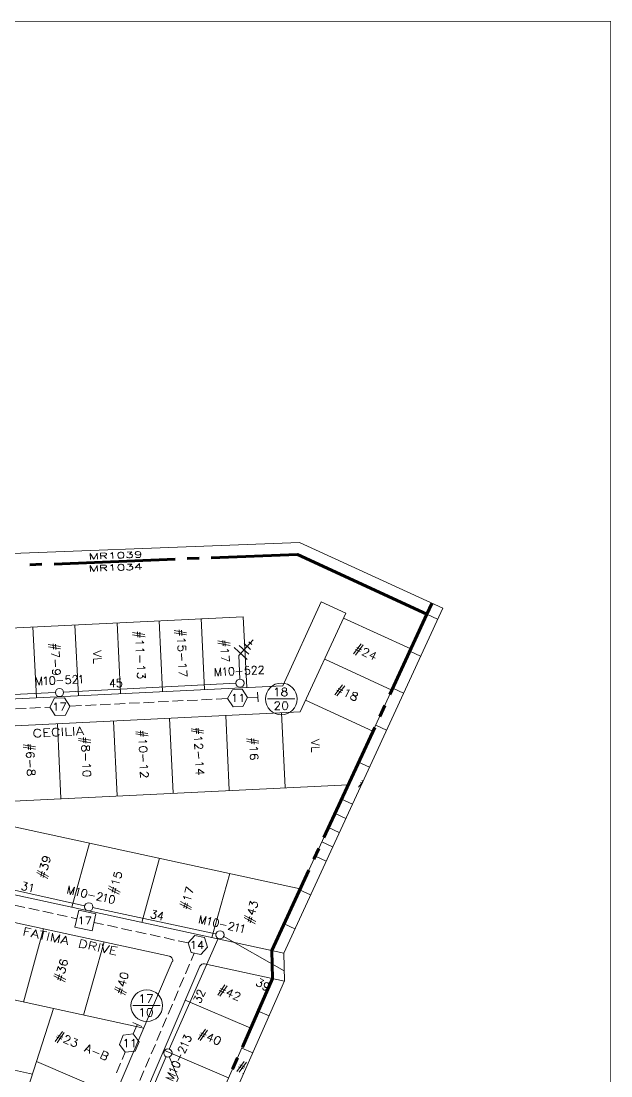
# Model space of a CAD drawing. Header units: millimetres. Extents: x 3.6 to 37.8, y 0.6 to 28.7.
# Drawn here: x 28.53 to 37.77, y 12.18 to 28.7 of the extents above; entities that cross this region are included whole.
import ezdxf

# ---------------------------------------------------------------- set-up
doc = ezdxf.new("R2010")
doc.units = ezdxf.units.MM
for name, color, linetype in [('PDF_0', 7, 'Continuous'), ('PDF_S45$BOUNDARY-NODE', 3, 'Continuous'), ('PDF_S45$NAME-ROAD', 7, 'Continuous'), ('PDF_S45$Passives-TapOffs', 7, 'Continuous'), ('PDF_S45$POLE', 7, 'Continuous'), ('PDF_S45$strand', 7, 'Continuous'), ('PDF_S45$Symbols-EndOfLine', 7, 'Continuous'), ('PDF_S45$Symbols-SelfTerminating', 7, 'Continuous')]:
    doc.layers.add(name, color=color, linetype=linetype)
for name, color, linetype, true_color in [('PDF_S45$Actives-NodeReceiver', 104, 'Continuous', 0x009525), ('PDF_S45$Cable-565', 23, 'Continuous', 0xdd8a6e), ('PDF_S45$LOTS', 254, 'Continuous', 0xdcdcdc), ('PDF_S45$ROAD', 8, 'Continuous', 0x808080), ('PDF_S45$SDU', 157, 'Continuous', 0x396472), ('PDF_S45$Symbols-Ground', 12, 'Continuous', 0xb80000)]:
    doc.layers.add(name, color=color, linetype=linetype, true_color=true_color)

msp = doc.modelspace()

# ---------------------------------------------------------------- linework, layer by layer
at = {"layer": 'PDF_0', "lineweight": 0, "const_width": 0.00834}
msp.add_lwpolyline([(37.765, 0.599), (37.765, 28.699), (3.568, 28.699), (3.568, 0.599)], close=True, dxfattribs=at)
at = {"layer": 'PDF_0', "lineweight": 9}
msp.add_lwpolyline([(14.71, 27.532), (24.709, 25.218), (24.413, 23.95), (24.676, 23.454), (24.513, 22.757), (24.918, 22.661), (24.546, 21.481), (25.622, 21.064), (25.968, 20.781), (27.161, 20.318), (32.894, 20.539), (35.134, 19.509), (32.644, 14.109), (32.657, 13.671), (27.407, 1.791), (26.394, 2.225), (25.872, 2.079), (24.259, 2.767), (24.042, 6.286), (22.703, 6.583), (22.904, 8.446), (13.922, 10.277)], dxfattribs=at)
at = {"layer": 'PDF_S45$Actives-NodeReceiver', "lineweight": 18}
for points in [[(29.617, 20.272), (29.613, 20.368), (29.671, 20.276), (29.721, 20.372), (29.725, 20.276)], [(29.78, 20.28), (29.775, 20.372), (29.834, 20.376), (29.855, 20.372), (29.863, 20.368), (29.871, 20.36), (29.871, 20.351), (29.863, 20.343), (29.859, 20.335), (29.838, 20.33), (29.775, 20.33)], [(29.871, 20.285), (29.825, 20.33)], [(29.93, 20.36), (29.946, 20.368), (29.963, 20.381), (29.967, 20.285)], [(30.192, 20.389), (30.267, 20.393), (30.23, 20.355), (30.251, 20.355), (30.263, 20.351), (30.272, 20.347), (30.276, 20.335), (30.276, 20.326), (30.272, 20.314), (30.259, 20.301), (30.238, 20.297), (30.217, 20.297), (30.197, 20.301), (30.184, 20.314)], [(30.405, 20.368), (30.405, 20.343), (30.401, 20.322), (30.388, 20.305), (30.368, 20.301), (30.355, 20.301), (30.334, 20.305), (30.326, 20.314)], [(29.617, 20.084), (29.613, 20.176), (29.671, 20.084), (29.721, 20.18), (29.725, 20.089)], [(29.78, 20.089), (29.775, 20.185), (29.855, 20.185), (29.863, 20.18), (29.871, 20.168), (29.871, 20.16), (29.859, 20.147), (29.838, 20.143), (29.775, 20.139)], [(29.93, 20.172), (29.946, 20.176), (29.963, 20.193), (29.967, 20.097)], [(30.197, 20.201), (30.267, 20.201), (30.23, 20.164), (30.251, 20.168), (30.263, 20.164), (30.272, 20.16), (30.28, 20.147), (30.28, 20.134), (30.272, 20.122), (30.259, 20.114), (30.238, 20.105), (30.217, 20.105), (30.197, 20.109), (30.184, 20.122)], [(30.422, 20.147), (30.318, 20.143), (30.384, 20.21), (30.388, 20.114)], [(29.876, 20.093), (29.825, 20.143)]]:
    msp.add_lwpolyline(points, dxfattribs=at)
for points in [[(30.084, 20.385), (30.101, 20.385), (30.122, 20.381), (30.134, 20.368), (30.142, 20.347), (30.142, 20.335), (30.134, 20.31), (30.122, 20.297), (30.105, 20.293), (30.067, 20.293), (30.055, 20.31), (30.046, 20.33), (30.046, 20.343), (30.051, 20.368), (30.067, 20.381)], [(30.397, 20.351), (30.384, 20.343), (30.363, 20.339), (30.359, 20.339), (30.338, 20.343), (30.326, 20.351), (30.318, 20.364), (30.318, 20.368), (30.322, 20.381), (30.334, 20.393), (30.355, 20.397), (30.363, 20.397), (30.384, 20.393), (30.397, 20.385), (30.405, 20.368)], [(30.088, 20.197), (30.101, 20.197), (30.122, 20.193), (30.134, 20.18), (30.142, 20.16), (30.142, 20.143), (30.138, 20.122), (30.126, 20.105), (30.105, 20.101), (30.088, 20.101), (30.071, 20.105), (30.055, 20.118), (30.046, 20.139), (30.046, 20.155), (30.055, 20.176), (30.067, 20.193)]]:
    msp.add_lwpolyline(points, close=True, dxfattribs=at)
at = {"layer": 'PDF_S45$BOUNDARY-NODE', "lineweight": 60}
for points in [[(34.964, 19.585), (34.888, 19.417), (32.861, 20.351), (31.51, 20.297)], [(28.67, 20.189), (28.858, 20.197)], [(29.05, 20.201), (30.943, 20.276)], [(31.131, 20.285), (31.322, 20.293)], [(34.888, 19.417), (34.308, 18.158)], [(34.229, 17.987), (34.15, 17.812)], [(34.07, 17.641), (33.274, 15.919)], [(33.195, 15.748), (33.115, 15.577)], [(33.036, 15.406), (32.457, 14.147), (32.469, 13.709), (31.998, 12.637)], [(31.919, 12.466), (31.844, 12.291)]]:
    msp.add_lwpolyline(points, dxfattribs=at)
at = {"layer": 'PDF_S45$Cable-565', "lineweight": 13}
for points in [[(29.996, 18.008), (30.159, 18.016)], [(30.222, 18.02), (30.384, 18.029)], [(30.447, 18.029), (30.614, 18.037)], [(30.676, 18.041), (30.839, 18.05)], [(30.901, 18.054), (31.068, 18.062)], [(31.131, 18.062), (31.293, 18.07)], [(31.356, 18.075), (31.523, 18.083)], [(31.585, 18.087), (31.764, 18.095)], [(28.445, 17.933), (28.608, 17.941)], [(28.67, 17.945), (28.837, 17.954)], [(28.9, 17.954), (28.983, 17.958)], [(29.296, 17.975), (29.475, 17.983)], [(29.542, 17.987), (29.705, 17.995)], [(29.767, 17.995), (29.93, 18.004)], [(28.429, 14.86), (28.587, 14.822)], [(28.65, 14.81), (28.812, 14.776)], [(28.871, 14.764), (29.033, 14.726)], [(29.096, 14.714), (29.254, 14.68)], [(29.317, 14.664), (29.404, 14.647)], [(29.671, 14.589), (29.821, 14.555)], [(29.884, 14.543), (30.042, 14.509)], [(30.105, 14.493), (30.267, 14.459)], [(30.33, 14.447), (30.488, 14.409)], [(30.551, 14.397), (30.709, 14.363)], [(30.772, 14.351), (30.935, 14.313)], [(30.993, 14.301), (31.147, 14.268)], [(31.243, 14.109), (31.193, 13.992)], [(31.168, 13.934), (31.106, 13.784)], [(31.081, 13.725), (31.014, 13.575)], [(30.989, 13.517), (30.926, 13.363)], [(30.901, 13.308), (30.835, 13.154)], [(30.81, 13.096), (30.747, 12.946)], [(30.722, 12.887), (30.655, 12.737)], [(30.634, 12.679), (30.568, 12.529)], [(30.163, 12.554), (30.113, 12.441)], [(30.543, 12.47), (30.48, 12.32)], [(30.088, 12.383), (30.026, 12.233)], [(30.455, 12.262), (30.388, 12.112)]]:
    msp.add_lwpolyline(points, dxfattribs=at)
at = {"layer": 'PDF_S45$LOTS', "lineweight": 0}
for points in [[(32.457, 14.147), (34.963, 19.586)], [(26.74, 19.117), (32.01, 19.376), (32.065, 18.266)], [(31.406, 18.237), (31.352, 19.346)], [(33.582, 19.355), (34.633, 18.871)], [(35.055, 19.339), (34.888, 19.417)], [(28.771, 18.108), (28.716, 19.217)], [(29.429, 18.137), (29.375, 19.246)], [(30.088, 18.171), (30.034, 19.28)], [(30.747, 18.204), (30.693, 19.313)], [(34.788, 18.76), (34.621, 18.838)], [(33.286, 18.713), (34.337, 18.225)], [(34.521, 18.18), (34.354, 18.258)], [(32.986, 18.07), (34.041, 17.583)], [(32.669, 16.699), (32.611, 17.87)], [(29.154, 16.528), (29.1, 17.699)], [(30.034, 16.569), (29.976, 17.741)], [(30.914, 16.611), (30.855, 17.787)], [(31.789, 16.657), (31.735, 17.829)], [(34.254, 17.601), (34.087, 17.678)], [(33.986, 17.02), (33.816, 17.099)], [(33.658, 16.744), (26.902, 16.415)], [(26.323, 16.54), (32.903, 15.114)], [(33.719, 16.44), (33.549, 16.519)], [(33.616, 16.217), (33.449, 16.294)], [(33.513, 15.994), (33.345, 16.073)], [(29.325, 14.826), (29.604, 15.831)], [(33.41, 15.77), (33.241, 15.848)], [(30.422, 14.589), (30.701, 15.594)], [(33.308, 15.549), (33.14, 15.627)], [(31.518, 14.351), (31.798, 15.352)], [(33.064, 15.019), (32.894, 15.097)], [(32.82, 14.49), (32.653, 14.568)], [(28.566, 13.342), (28.883, 14.489)], [(29.509, 13.138), (29.83, 14.284)], [(27.234, 1.866), (32.469, 13.709)], [(27.624, 13.546), (30.451, 12.933)], [(26.594, 5.64), (29.037, 13.242)], [(32.127, 12.933), (31.101, 13.371)], [(32.414, 13.123), (32.244, 13.2)], [(31.781, 12.153), (30.764, 12.587)], [(32.158, 12.544), (31.99, 12.62)], [(27.39, 12.504), (28.708, 12.212)], [(30.001, 11.882), (28.771, 12.408)]]:
    msp.add_lwpolyline(points, dxfattribs=at)
at = {"layer": 'PDF_S45$NAME-ROAD', "lineweight": 9}
for points in [[(28.841, 17.524), (28.833, 17.512), (28.821, 17.495), (28.804, 17.491), (28.775, 17.491), (28.762, 17.495), (28.745, 17.508), (28.737, 17.516), (28.729, 17.537), (28.729, 17.566), (28.737, 17.583), (28.741, 17.595), (28.758, 17.608), (28.771, 17.616), (28.8, 17.616), (28.812, 17.612), (28.829, 17.599), (28.837, 17.587)], [(28.987, 17.499), (28.891, 17.495), (28.887, 17.62), (28.979, 17.624)], [(28.946, 17.562), (28.887, 17.562)], [(29.129, 17.537), (29.121, 17.524), (29.108, 17.512), (29.096, 17.503), (29.067, 17.503), (29.05, 17.508), (29.033, 17.52), (29.029, 17.533), (29.021, 17.549), (29.017, 17.578), (29.025, 17.599), (29.029, 17.612), (29.046, 17.624), (29.058, 17.628), (29.087, 17.633), (29.104, 17.624), (29.117, 17.616), (29.125, 17.603)], [(29.179, 17.508), (29.175, 17.637)], [(29.325, 17.516), (29.238, 17.512), (29.233, 17.637)], [(29.358, 17.516), (29.354, 17.645)], [(29.396, 17.52), (29.446, 17.649), (29.513, 17.524)], [(29.488, 17.566), (29.417, 17.562)], [(28.575, 14.384), (28.6, 14.509), (28.691, 14.489)], [(28.645, 14.439), (28.587, 14.447)], [(28.683, 14.363), (28.762, 14.472), (28.796, 14.338)], [(28.783, 14.384), (28.712, 14.397)], [(28.933, 14.439), (28.833, 14.459)], [(28.858, 14.322), (28.883, 14.447)], [(28.941, 14.305), (28.971, 14.43)], [(29, 14.293), (29.025, 14.418), (29.054, 14.28), (29.137, 14.393), (29.112, 14.268)], [(29.146, 14.263), (29.229, 14.372), (29.258, 14.238)], [(29.246, 14.284), (29.175, 14.297)], [(29.592, 14.167), (29.617, 14.288), (29.68, 14.276), (29.7, 14.268), (29.709, 14.259), (29.713, 14.247), (29.709, 14.234), (29.7, 14.222), (29.692, 14.218), (29.667, 14.218), (29.604, 14.23)], [(29.692, 14.147), (29.655, 14.222)], [(29.738, 14.134), (29.767, 14.259)], [(29.913, 14.226), (29.83, 14.113), (29.8, 14.251)], [(30.013, 14.076), (29.921, 14.097), (29.951, 14.218), (30.042, 14.201)], [(29.992, 14.147), (29.938, 14.159)]]:
    msp.add_lwpolyline(points, dxfattribs=at)
msp.add_lwpolyline([(29.471, 14.322), (29.521, 14.309), (29.538, 14.301), (29.55, 14.284), (29.554, 14.272), (29.559, 14.255), (29.55, 14.226), (29.542, 14.209), (29.534, 14.197), (29.517, 14.188), (29.492, 14.188), (29.442, 14.197)], close=True, dxfattribs=at)
at = {"layer": 'PDF_S45$Passives-TapOffs', "lineweight": 9}
for points in [[(31.994, 18.241), (32.077, 18.112), (32.006, 17.97), (31.852, 17.962), (31.764, 18.095), (31.84, 18.233)], [(29.067, 17.829), (28.983, 17.958), (29.054, 18.1), (29.213, 18.108), (29.296, 17.975), (29.225, 17.833)], [(29.434, 14.78), (29.7, 14.722), (29.642, 14.455), (29.375, 14.514)], [(31.406, 14.351), (31.452, 14.201), (31.347, 14.084), (31.193, 14.117), (31.147, 14.268), (31.252, 14.384)], [(30.13, 12.825), (30.288, 12.841), (30.38, 12.716), (30.318, 12.57), (30.163, 12.554), (30.071, 12.679)]]:
    msp.add_lwpolyline(points, close=True, dxfattribs=at)
for points in [[(29.05, 18.004), (29.062, 18.008), (29.079, 18.025), (29.079, 17.908)], [(29.146, 18.025), (29.229, 18.025), (29.171, 17.908)], [(31.852, 18.141), (31.865, 18.145), (31.881, 18.162), (31.881, 18.041)], [(31.965, 18.141), (31.977, 18.145), (31.994, 18.162), (31.994, 18.041)], [(29.45, 14.655), (29.463, 14.66), (29.479, 14.676), (29.479, 14.559)], [(29.546, 14.676), (29.625, 14.676), (29.571, 14.559)], [(31.206, 14.272), (31.218, 14.28), (31.235, 14.297), (31.235, 14.176)], [(31.389, 14.213), (31.306, 14.213), (31.36, 14.297), (31.36, 14.176)], [(30.155, 12.733), (30.163, 12.741), (30.184, 12.758), (30.184, 12.637)], [(30.267, 12.733), (30.28, 12.741), (30.297, 12.758), (30.297, 12.637)]]:
    msp.add_lwpolyline(points, dxfattribs=at)
at = {"layer": 'PDF_S45$POLE', "lineweight": 0}
for points in [[(31.573, 18.446), (31.568, 18.571), (31.619, 18.446), (31.656, 18.575), (31.66, 18.45)], [(31.698, 18.554), (31.71, 18.558), (31.723, 18.579), (31.731, 18.454)], [(31.994, 18.521), (31.894, 18.512)], [(32.04, 18.492), (32.044, 18.479), (32.048, 18.475), (32.065, 18.467), (32.098, 18.475), (32.106, 18.487), (32.115, 18.508), (32.111, 18.517), (32.106, 18.537), (32.094, 18.55), (32.077, 18.554), (32.061, 18.554), (32.048, 18.546), (32.04, 18.537), (32.044, 18.592), (32.098, 18.596)], [(32.148, 18.567), (32.148, 18.575), (32.152, 18.587), (32.156, 18.592), (32.169, 18.6), (32.19, 18.6), (32.202, 18.596), (32.211, 18.579), (32.215, 18.567), (32.206, 18.554), (32.198, 18.533), (32.148, 18.471), (32.223, 18.475)], [(32.256, 18.575), (32.256, 18.579), (32.261, 18.592), (32.265, 18.6), (32.277, 18.604), (32.298, 18.604), (32.311, 18.6), (32.315, 18.596), (32.323, 18.571), (32.315, 18.558), (32.307, 18.542), (32.256, 18.479), (32.332, 18.479)], [(28.766, 18.3), (28.762, 18.429), (28.812, 18.304), (28.85, 18.433), (28.854, 18.304)], [(28.891, 18.408), (28.904, 18.417), (28.921, 18.433), (28.925, 18.308)], [(29.187, 18.375), (29.092, 18.371)], [(29.233, 18.346), (29.238, 18.333), (29.242, 18.329), (29.258, 18.325), (29.275, 18.325), (29.292, 18.333), (29.304, 18.346), (29.308, 18.362), (29.304, 18.375), (29.3, 18.392), (29.288, 18.404), (29.271, 18.408), (29.254, 18.408), (29.242, 18.4), (29.233, 18.396), (29.238, 18.45), (29.292, 18.454)], [(29.342, 18.425), (29.342, 18.429), (29.346, 18.442), (29.35, 18.45), (29.363, 18.454), (29.383, 18.458), (29.396, 18.45), (29.4, 18.446), (29.408, 18.433), (29.408, 18.421), (29.4, 18.408), (29.392, 18.392), (29.342, 18.329), (29.417, 18.333)], [(29.446, 18.433), (29.454, 18.442), (29.471, 18.462), (29.475, 18.333)], [(29.258, 15.039), (29.283, 15.16), (29.3, 15.026), (29.367, 15.143), (29.342, 15.018)], [(29.404, 15.11), (29.417, 15.114), (29.438, 15.127), (29.408, 15.006)], [(29.738, 15.031), (29.738, 15.035), (29.746, 15.047), (29.763, 15.056), (29.788, 15.051), (29.796, 15.043), (29.8, 15.035), (29.8, 15.01), (29.792, 14.997), (29.775, 14.985), (29.713, 14.939), (29.784, 14.922)], [(29.68, 14.997), (29.584, 15.022)], [(29.838, 15.014), (29.85, 15.018), (29.871, 15.031), (29.842, 14.91)], [(31.318, 14.576), (31.347, 14.697), (31.364, 14.568), (31.431, 14.68), (31.406, 14.555)], [(31.468, 14.647), (31.481, 14.651), (31.502, 14.664), (31.473, 14.543)], [(31.744, 14.539), (31.648, 14.559)], [(31.802, 14.568), (31.802, 14.572), (31.81, 14.584), (31.814, 14.589), (31.827, 14.593), (31.848, 14.589), (31.86, 14.58), (31.865, 14.572), (31.865, 14.547), (31.84, 14.522), (31.773, 14.476), (31.848, 14.459)], [(31.902, 14.551), (31.915, 14.555), (31.935, 14.568), (31.906, 14.447)], [(31.985, 14.534), (31.998, 14.534), (32.019, 14.551), (31.99, 14.426)], [(31.064, 12.775), (31.085, 12.829), (31.118, 12.779), (31.122, 12.796), (31.135, 12.8), (31.143, 12.804), (31.16, 12.804), (31.172, 12.796), (31.185, 12.783), (31.193, 12.771), (31.193, 12.754), (31.185, 12.737), (31.172, 12.725), (31.151, 12.725)], [(31.01, 12.579), (31.006, 12.579), (30.997, 12.591), (30.993, 12.595), (30.993, 12.608), (31.001, 12.629), (31.01, 12.637), (31.018, 12.641), (31.031, 12.641), (31.043, 12.633), (31.051, 12.625), (31.064, 12.608), (31.097, 12.533), (31.126, 12.604)], [(31.047, 12.675), (31.047, 12.687), (31.035, 12.708), (31.151, 12.658)], [(31.031, 12.516), (30.993, 12.424)], [(30.914, 12.108), (30.797, 12.158), (30.93, 12.145), (30.83, 12.237), (30.947, 12.187)], [(30.872, 12.266), (30.868, 12.279), (30.86, 12.299), (30.976, 12.249)]]:
    msp.add_lwpolyline(points, dxfattribs=at)
for points in [[(31.819, 18.583), (31.827, 18.583), (31.844, 18.579), (31.856, 18.562), (31.865, 18.529), (31.865, 18.512), (31.86, 18.483), (31.848, 18.462), (31.835, 18.458), (31.823, 18.458), (31.806, 18.462), (31.794, 18.479), (31.789, 18.508), (31.785, 18.529), (31.789, 18.558), (31.802, 18.575)], [(29.012, 18.437), (29.021, 18.437), (29.037, 18.433), (29.05, 18.417), (29.058, 18.387), (29.058, 18.371), (29.054, 18.337), (29.042, 18.321), (29.029, 18.312), (29.017, 18.312), (29, 18.316), (28.987, 18.337), (28.983, 18.366), (28.979, 18.383), (28.983, 18.412), (28.996, 18.433)], [(29.509, 15.106), (29.538, 15.106), (29.55, 15.097), (29.559, 15.076), (29.559, 15.043), (29.554, 15.026), (29.542, 14.997), (29.529, 14.985), (29.509, 14.981), (29.484, 14.993), (29.479, 15.014), (29.479, 15.043), (29.484, 15.06), (29.496, 15.089)], [(29.942, 15.01), (29.971, 15.01), (29.984, 15.001), (29.992, 14.981), (29.992, 14.947), (29.988, 14.931), (29.976, 14.901), (29.959, 14.889), (29.942, 14.885), (29.917, 14.897), (29.913, 14.918), (29.913, 14.947), (29.917, 14.964), (29.93, 14.993)], [(31.573, 14.643), (31.602, 14.643), (31.614, 14.634), (31.623, 14.614), (31.623, 14.584), (31.619, 14.564), (31.606, 14.539), (31.589, 14.522), (31.573, 14.518), (31.548, 14.53), (31.543, 14.551), (31.543, 14.58), (31.548, 14.597), (31.56, 14.626)], [(30.897, 12.387), (30.901, 12.395), (30.914, 12.408), (30.935, 12.412), (30.964, 12.404), (30.981, 12.395), (31.006, 12.379), (31.018, 12.362), (31.018, 12.345), (31.014, 12.337), (31.001, 12.324), (30.981, 12.32), (30.947, 12.329), (30.935, 12.333), (30.905, 12.349), (30.893, 12.37)]]:
    msp.add_lwpolyline(points, close=True, dxfattribs=at)
for centre in [(31.96, 18.335), (29.132, 18.189), (29.591, 14.832), (31.647, 14.394), (30.83, 12.543)]:
    msp.add_circle(centre, 0.0646, dxfattribs=at)
at = {"layer": 'PDF_S45$ROAD', "lineweight": 0}
for points in [[(26.298, 17.987), (32.628, 18.296), (33.232, 19.609), (33.616, 19.434), (32.903, 17.887), (26.515, 17.574)], [(26.235, 15.493), (32.644, 14.105)], [(27.941, 14.693), (30.855, 14.059)], [(31.331, 13.905), (26.318, 2.204)], [(30.897, 13.976), (26.852, 4.523)], [(32.656, 13.669), (31.402, 13.942)]]:
    msp.add_lwpolyline(points, dxfattribs=at)
for centre, start, end in [((30.842, 13.994), 336.8133, 77.7612), ((31.392, 13.877), 77.7612, 156.8134)]:
    msp.add_arc(centre, 0.0646, start, end, dxfattribs=at)
at = {"layer": 'PDF_S45$SDU', "lineweight": 0}
for points in [[(31.01, 19.084), (31.006, 19.171)], [(31.047, 19.08), (31.043, 19.167)], [(30.276, 19.13), (30.468, 19.096)], [(30.276, 19.092), (30.472, 19.059)], [(30.359, 19.055), (30.355, 19.138)], [(30.393, 19.05), (30.388, 19.134)], [(30.926, 19.159), (31.122, 19.125)], [(30.93, 19.125), (31.122, 19.092)], [(31.081, 19.029), (31.085, 19.017), (31.106, 19), (30.976, 18.992)], [(31.694, 18.921), (31.689, 19.004)], [(31.727, 18.917), (31.723, 19)], [(28.954, 18.942), (29.15, 18.909)], [(28.958, 18.904), (29.15, 18.871)], [(29.037, 18.867), (29.033, 18.95)], [(29.075, 18.863), (29.071, 18.946)], [(29.788, 18.75), (29.659, 18.792), (29.784, 18.846)], [(30.426, 18.996), (30.434, 18.984), (30.451, 18.967), (30.326, 18.963)], [(30.43, 18.875), (30.459, 18.846), (30.33, 18.842)], [(31.006, 18.921), (30.993, 18.917), (30.989, 18.909), (30.985, 18.892), (30.985, 18.875), (30.993, 18.854), (31.006, 18.846), (31.022, 18.838), (31.035, 18.842), (31.051, 18.846), (31.064, 18.859), (31.068, 18.879), (31.068, 18.896), (31.056, 18.921), (31.11, 18.917), (31.11, 18.854)], [(31.61, 18.996), (31.806, 18.963)], [(31.61, 18.959), (31.806, 18.925)], [(31.76, 18.863), (31.769, 18.85), (31.785, 18.834), (31.66, 18.829)], [(33.737, 18.792), (33.858, 18.95)], [(33.841, 18.829), (33.766, 18.863)], [(33.77, 18.775), (33.891, 18.934)], [(33.862, 18.859), (33.787, 18.896)], [(33.912, 18.863), (33.912, 18.871), (33.924, 18.879), (33.945, 18.879), (33.966, 18.871), (33.974, 18.859), (33.979, 18.854), (33.979, 18.838), (33.974, 18.829), (33.962, 18.821), (33.945, 18.808), (33.866, 18.779), (33.941, 18.742)], [(29.129, 18.829), (29.133, 18.746), (29.004, 18.796)], [(29.071, 18.592), (29.062, 18.7)], [(29.667, 18.642), (29.663, 18.713), (29.792, 18.721)], [(30.393, 18.658), (30.388, 18.767)], [(31.047, 18.692), (31.043, 18.8)], [(31.789, 18.763), (31.794, 18.679), (31.664, 18.733)], [(34.075, 18.729), (33.991, 18.767), (34.083, 18.817), (34.029, 18.704)], [(29.104, 18.471), (29.075, 18.471), (29.046, 18.475), (29.025, 18.487), (29.021, 18.504), (29.021, 18.517), (29.025, 18.533), (29.037, 18.542)], [(30.447, 18.6), (30.451, 18.587), (30.472, 18.571), (30.347, 18.567)], [(31.097, 18.633), (31.106, 18.621), (31.122, 18.604), (30.997, 18.596)], [(31.126, 18.533), (31.131, 18.446), (31.001, 18.5)], [(30.476, 18.487), (30.48, 18.421), (30.43, 18.454), (30.43, 18.437), (30.426, 18.425), (30.418, 18.417), (30.401, 18.412), (30.388, 18.412), (30.372, 18.417), (30.359, 18.429), (30.351, 18.446), (30.351, 18.462), (30.355, 18.483), (30.359, 18.487), (30.372, 18.496)], [(33.445, 18.154), (33.566, 18.308)], [(33.549, 18.191), (33.474, 18.225)], [(33.478, 18.137), (33.599, 18.296)], [(33.57, 18.221), (33.495, 18.254)], [(33.633, 18.225), (33.645, 18.225), (33.67, 18.233), (33.616, 18.12)], [(30.326, 17.574), (30.518, 17.545)], [(30.326, 17.541), (30.522, 17.508)], [(30.405, 17.503), (30.401, 17.587)], [(30.443, 17.499), (30.438, 17.583)], [(31.193, 17.62), (31.389, 17.587)], [(31.193, 17.587), (31.389, 17.553)], [(31.277, 17.549), (31.272, 17.633)], [(31.31, 17.541), (31.306, 17.628)], [(28.562, 17.37), (28.754, 17.337)], [(28.645, 17.295), (28.641, 17.378)], [(28.679, 17.291), (28.675, 17.374)], [(29.429, 17.47), (29.625, 17.441)], [(29.429, 17.437), (29.625, 17.403)], [(29.513, 17.399), (29.509, 17.482)], [(29.546, 17.395), (29.542, 17.478)], [(30.476, 17.445), (30.48, 17.432), (30.501, 17.416), (30.376, 17.412)], [(31.343, 17.491), (31.352, 17.478), (31.368, 17.462), (31.243, 17.453)], [(31.343, 17.382), (31.352, 17.382), (31.36, 17.378), (31.368, 17.37), (31.377, 17.357), (31.377, 17.337), (31.372, 17.324), (31.364, 17.316), (31.352, 17.312), (31.339, 17.312), (31.331, 17.316), (31.31, 17.324), (31.247, 17.382), (31.252, 17.299)], [(32.061, 17.462), (32.256, 17.428)], [(32.065, 17.424), (32.256, 17.395)], [(32.144, 17.387), (32.14, 17.47)], [(32.181, 17.382), (32.177, 17.466)], [(33.203, 17.362), (33.074, 17.403), (33.199, 17.457)], [(28.562, 17.332), (28.758, 17.299)], [(28.654, 17.249), (28.683, 17.249), (28.712, 17.245), (28.729, 17.232), (28.737, 17.216), (28.737, 17.203), (28.733, 17.186), (28.72, 17.178)], [(29.542, 17.124), (29.538, 17.232)], [(30.443, 17.107), (30.438, 17.216)], [(31.314, 17.153), (31.306, 17.261)], [(32.211, 17.332), (32.219, 17.32), (32.24, 17.303), (32.111, 17.295)], [(32.156, 17.22), (32.186, 17.22), (32.219, 17.216), (32.236, 17.207), (32.244, 17.186), (32.244, 17.174), (32.24, 17.157), (32.227, 17.149)], [(33.082, 17.253), (33.078, 17.324), (33.203, 17.332)], [(28.675, 17.02), (28.67, 17.128)], [(29.596, 17.066), (29.6, 17.053), (29.621, 17.036), (29.492, 17.028)], [(30.493, 17.049), (30.501, 17.036), (30.518, 17.02), (30.393, 17.011)], [(31.364, 17.095), (31.368, 17.082), (31.389, 17.066), (31.264, 17.057)], [(30.493, 16.94), (30.501, 16.94), (30.513, 16.936), (30.518, 16.928), (30.526, 16.915), (30.526, 16.895), (30.522, 16.882), (30.513, 16.874), (30.501, 16.87), (30.493, 16.865), (30.48, 16.874), (30.459, 16.882), (30.397, 16.94), (30.401, 16.857)], [(31.314, 16.899), (31.31, 16.99), (31.398, 16.932), (31.268, 16.928)], [(33.816, 16.707), (33.881, 16.792)], [(33.87, 16.769), (33.845, 16.782)], [(33.885, 16.802), (33.866, 16.811)], [(28.916, 15.619), (28.946, 15.61), (28.971, 15.598), (28.983, 15.581), (28.987, 15.56), (28.983, 15.548), (28.971, 15.531), (28.958, 15.531)], [(28.95, 15.277), (28.775, 15.368)], [(28.962, 15.31), (28.787, 15.402)], [(28.825, 15.448), (28.841, 15.514), (28.879, 15.464), (28.883, 15.481), (28.891, 15.493), (28.9, 15.498), (28.921, 15.498), (28.946, 15.485), (28.954, 15.468), (28.954, 15.452), (28.95, 15.431), (28.941, 15.418), (28.933, 15.414), (28.921, 15.41)], [(28.862, 15.389), (28.841, 15.306)], [(28.896, 15.373), (28.875, 15.293)], [(30.071, 15.281), (30.084, 15.285), (30.101, 15.302), (30.105, 15.323), (30.105, 15.339), (30.097, 15.356), (30.08, 15.364), (30.067, 15.368), (30.051, 15.368), (30.034, 15.36), (30.026, 15.343), (30.021, 15.327), (30.021, 15.306), (30.026, 15.297), (29.976, 15.318), (29.992, 15.377)], [(29.967, 15.202), (29.963, 15.218), (29.951, 15.239), (30.071, 15.206)], [(30.067, 15.031), (29.896, 15.122)], [(30.08, 15.064), (29.905, 15.16)], [(29.98, 15.143), (29.959, 15.06)], [(30.013, 15.127), (29.992, 15.047)], [(31.093, 15.064), (31.118, 15.147), (31.222, 15.056)], [(31.193, 14.789), (31.018, 14.881)], [(31.202, 14.822), (31.026, 14.914)], [(31.089, 14.96), (31.089, 14.972), (31.076, 14.993), (31.197, 14.96)], [(31.106, 14.897), (31.081, 14.818)], [(31.139, 14.885), (31.114, 14.801)], [(32.102, 14.86), (32.119, 14.922), (32.156, 14.872), (32.161, 14.893), (32.173, 14.901), (32.177, 14.906), (32.198, 14.906), (32.211, 14.901), (32.223, 14.893), (32.231, 14.876), (32.236, 14.86), (32.231, 14.843), (32.219, 14.826), (32.211, 14.822), (32.198, 14.818)], [(32.173, 14.793), (32.148, 14.71), (32.086, 14.789), (32.206, 14.755)], [(32.198, 14.568), (32.023, 14.664)], [(32.206, 14.605), (32.031, 14.697)], [(32.111, 14.68), (32.086, 14.601)], [(32.144, 14.668), (32.119, 14.584)], [(29.092, 13.83), (29.112, 13.896), (29.146, 13.846), (29.154, 13.863), (29.162, 13.876), (29.171, 13.88), (29.187, 13.88), (29.2, 13.876), (29.217, 13.867), (29.225, 13.851), (29.225, 13.834), (29.221, 13.813), (29.208, 13.801), (29.2, 13.796), (29.187, 13.792)], [(29.204, 13.917), (29.175, 13.926), (29.15, 13.942), (29.133, 13.959), (29.133, 13.976), (29.137, 13.988), (29.146, 14.005), (29.162, 14.005)], [(29.221, 13.659), (29.046, 13.75)], [(29.229, 13.692), (29.054, 13.784)], [(29.133, 13.771), (29.108, 13.688)], [(29.167, 13.755), (29.142, 13.675)], [(30.167, 13.454), (29.996, 13.546)], [(30.18, 13.488), (30.005, 13.58)], [(30.147, 13.68), (30.122, 13.592), (30.055, 13.671), (30.176, 13.638)], [(30.084, 13.563), (30.059, 13.484)], [(30.113, 13.55), (30.092, 13.467)], [(31.61, 13.45), (31.723, 13.609)], [(31.644, 13.434), (31.756, 13.596)], [(31.731, 13.521), (31.656, 13.555)], [(31.71, 13.488), (31.635, 13.521)], [(31.835, 13.442), (31.752, 13.479), (31.84, 13.534), (31.789, 13.417)], [(31.89, 13.479), (31.902, 13.492), (31.91, 13.496), (31.923, 13.496), (31.948, 13.488), (31.956, 13.475), (31.956, 13.471), (31.96, 13.454), (31.956, 13.446), (31.944, 13.438), (31.927, 13.425), (31.848, 13.392), (31.923, 13.359)], [(31.302, 12.754), (31.418, 12.917)], [(31.335, 12.741), (31.452, 12.9)], [(29.062, 12.721), (29.179, 12.879)], [(29.167, 12.762), (29.087, 12.796)], [(29.096, 12.704), (29.208, 12.866)], [(29.183, 12.791), (29.108, 12.825)], [(29.233, 12.796), (29.238, 12.804), (29.246, 12.812), (29.254, 12.816), (29.267, 12.816), (29.288, 12.808), (29.296, 12.796), (29.3, 12.787), (29.3, 12.775), (29.296, 12.762), (29.288, 12.754), (29.267, 12.741), (29.192, 12.712), (29.267, 12.679)], [(29.363, 12.775), (29.421, 12.75), (29.371, 12.721), (29.388, 12.712), (29.396, 12.704), (29.4, 12.696), (29.396, 12.675), (29.392, 12.662), (29.379, 12.65), (29.363, 12.645), (29.346, 12.645), (29.329, 12.654), (29.313, 12.666), (29.313, 12.675), (29.308, 12.687)], [(31.406, 12.796), (31.327, 12.829)], [(31.427, 12.825), (31.347, 12.858)], [(31.531, 12.75), (31.448, 12.783), (31.535, 12.837), (31.485, 12.721)], [(29.517, 12.57), (29.609, 12.671), (29.604, 12.533)], [(29.604, 12.579), (29.55, 12.604)], [(29.755, 12.529), (29.655, 12.57)], [(29.85, 12.5), (29.867, 12.487), (29.867, 12.479), (29.871, 12.466), (29.863, 12.45), (29.85, 12.441), (29.846, 12.437), (29.825, 12.437), (29.775, 12.462), (29.825, 12.575), (29.876, 12.554), (29.888, 12.541), (29.892, 12.533), (29.892, 12.52), (29.888, 12.512), (29.88, 12.5), (29.85, 12.5), (29.8, 12.52)], [(31.91, 12.254), (32.027, 12.412)], [(31.944, 12.241), (32.061, 12.399)], [(32.015, 12.295), (31.935, 12.329)], [(32.035, 12.324), (31.956, 12.358)], [(32.002, 12.22), (32.013, 12.214)]]:
    msp.add_lwpolyline(points, dxfattribs=at)
for points in [[(29.087, 18.475), (29.075, 18.487), (29.067, 18.504), (29.067, 18.512), (29.071, 18.529), (29.083, 18.542), (29.1, 18.55), (29.108, 18.55), (29.125, 18.546), (29.137, 18.533), (29.146, 18.517), (29.146, 18.508), (29.142, 18.492), (29.129, 18.479), (29.104, 18.471)], [(33.762, 18.191), (33.787, 18.183), (33.799, 18.166), (33.799, 18.154), (33.795, 18.145), (33.783, 18.137), (33.77, 18.137), (33.745, 18.141), (33.728, 18.141), (33.712, 18.137), (33.699, 18.129), (33.691, 18.112), (33.695, 18.1), (33.695, 18.091), (33.712, 18.079), (33.733, 18.066), (33.758, 18.066), (33.77, 18.075), (33.778, 18.091), (33.778, 18.104), (33.77, 18.12), (33.758, 18.133), (33.737, 18.15), (33.728, 18.162), (33.728, 18.175), (33.733, 18.187), (33.745, 18.196)], [(29.604, 17.328), (29.604, 17.307), (29.6, 17.287), (29.588, 17.282), (29.579, 17.282), (29.567, 17.287), (29.559, 17.299), (29.55, 17.32), (29.546, 17.341), (29.521, 17.357), (29.5, 17.353), (29.492, 17.349), (29.484, 17.341), (29.479, 17.324), (29.479, 17.299), (29.488, 17.282), (29.492, 17.278), (29.504, 17.27), (29.525, 17.27), (29.546, 17.291), (29.55, 17.307), (29.563, 17.345), (29.575, 17.353), (29.588, 17.353), (29.6, 17.349)], [(28.67, 17.241), (28.683, 17.232), (28.691, 17.211), (28.691, 17.207), (28.683, 17.191), (28.675, 17.178), (28.654, 17.17), (28.65, 17.17), (28.633, 17.174), (28.62, 17.186), (28.612, 17.203), (28.612, 17.207), (28.616, 17.228), (28.629, 17.241), (28.654, 17.249)], [(30.505, 17.307), (30.505, 17.295), (30.501, 17.278), (30.484, 17.266), (30.455, 17.257), (30.434, 17.257), (30.405, 17.261), (30.388, 17.27), (30.38, 17.291), (30.38, 17.303), (30.384, 17.32), (30.401, 17.332), (30.43, 17.341), (30.451, 17.341), (30.48, 17.337), (30.497, 17.324)], [(32.177, 17.216), (32.19, 17.203), (32.194, 17.186), (32.194, 17.178), (32.19, 17.161), (32.177, 17.149), (32.161, 17.141), (32.156, 17.141), (32.136, 17.145), (32.123, 17.157), (32.119, 17.174), (32.119, 17.182), (32.123, 17.199), (32.136, 17.211), (32.156, 17.22)], [(28.75, 16.953), (28.75, 16.928), (28.745, 16.907), (28.733, 16.903), (28.725, 16.903), (28.712, 16.907), (28.704, 16.92), (28.695, 16.94), (28.691, 16.961), (28.666, 16.978), (28.645, 16.978), (28.629, 16.961), (28.625, 16.945), (28.625, 16.92), (28.633, 16.903), (28.637, 16.899), (28.65, 16.89), (28.67, 16.895), (28.679, 16.899), (28.691, 16.911), (28.695, 16.932), (28.704, 16.953), (28.708, 16.965), (28.72, 16.974), (28.733, 16.974), (28.745, 16.97)], [(29.625, 16.928), (29.625, 16.915), (29.621, 16.899), (29.604, 16.886), (29.571, 16.878), (29.554, 16.878), (29.525, 16.882), (29.504, 16.89), (29.5, 16.911), (29.5, 16.92), (29.504, 16.94), (29.521, 16.953), (29.55, 16.961), (29.571, 16.961), (29.6, 16.957), (29.617, 16.945)], [(28.929, 15.606), (28.937, 15.594), (28.941, 15.573), (28.937, 15.569), (28.929, 15.552), (28.912, 15.544), (28.887, 15.544), (28.871, 15.556), (28.862, 15.569), (28.862, 15.589), (28.866, 15.594), (28.875, 15.61), (28.891, 15.619), (28.916, 15.619)], [(29.187, 13.93), (29.179, 13.946), (29.179, 13.963), (29.183, 13.967), (29.192, 13.984), (29.208, 13.992), (29.233, 13.992), (29.246, 13.984), (29.254, 13.967), (29.258, 13.946), (29.254, 13.942), (29.246, 13.926), (29.229, 13.917), (29.204, 13.917)], [(30.08, 13.763), (30.084, 13.776), (30.097, 13.792), (30.117, 13.801), (30.147, 13.796), (30.163, 13.792), (30.192, 13.78), (30.205, 13.763), (30.205, 13.73), (30.192, 13.713), (30.172, 13.709), (30.142, 13.709), (30.126, 13.717), (30.097, 13.73), (30.084, 13.746)], [(31.623, 12.8), (31.635, 12.796), (31.648, 12.783), (31.652, 12.762), (31.648, 12.733), (31.639, 12.716), (31.623, 12.691), (31.602, 12.679), (31.585, 12.679), (31.573, 12.683), (31.56, 12.696), (31.556, 12.721), (31.56, 12.75), (31.568, 12.766), (31.585, 12.791), (31.606, 12.804)]]:
    msp.add_lwpolyline(points, close=True, dxfattribs=at)
at = {"layer": 'PDF_S45$strand', "lineweight": 0}
for points in [[(30.005, 18.312), (29.926, 18.308), (29.976, 18.396), (29.98, 18.271)], [(30.034, 18.296), (30.038, 18.287), (30.046, 18.279), (30.063, 18.275), (30.08, 18.275), (30.092, 18.283), (30.105, 18.296), (30.109, 18.312), (30.109, 18.325), (30.101, 18.341), (30.088, 18.354), (30.071, 18.358), (30.059, 18.358), (30.042, 18.354), (30.038, 18.346), (30.038, 18.4), (30.092, 18.404)], [(28.575, 15.222), (28.633, 15.21), (28.587, 15.168), (28.604, 15.164), (28.616, 15.152), (28.62, 15.131), (28.616, 15.118), (28.608, 15.102), (28.595, 15.093), (28.579, 15.089), (28.562, 15.093), (28.545, 15.106), (28.541, 15.11), (28.541, 15.122)], [(28.679, 15.172), (28.691, 15.177), (28.712, 15.189), (28.683, 15.068)], [(30.597, 14.78), (30.655, 14.768), (30.609, 14.726), (30.626, 14.722), (30.639, 14.714), (30.639, 14.71), (30.643, 14.689), (30.639, 14.676), (30.63, 14.66), (30.618, 14.651), (30.584, 14.651), (30.568, 14.664), (30.568, 14.668), (30.564, 14.68)], [(30.751, 14.66), (30.672, 14.676), (30.743, 14.747), (30.718, 14.626)], [(32.277, 13.709), (32.332, 13.68), (32.277, 13.65), (32.294, 13.646), (32.298, 13.634), (32.302, 13.625), (32.298, 13.609), (32.29, 13.596), (32.277, 13.584), (32.261, 13.58), (32.244, 13.584), (32.231, 13.588), (32.219, 13.605), (32.219, 13.625)], [(32.402, 13.588), (32.39, 13.563), (32.369, 13.538), (32.352, 13.529), (32.336, 13.529), (32.323, 13.538), (32.315, 13.55), (32.315, 13.563)], [(31.231, 13.384), (31.256, 13.438), (31.285, 13.388), (31.293, 13.404), (31.302, 13.413), (31.331, 13.413), (31.339, 13.404), (31.356, 13.396), (31.36, 13.379), (31.36, 13.363), (31.356, 13.346), (31.343, 13.334), (31.322, 13.334)], [(31.302, 13.467), (31.297, 13.467), (31.285, 13.479), (31.285, 13.484), (31.281, 13.496), (31.289, 13.517), (31.302, 13.525), (31.322, 13.525), (31.331, 13.521), (31.343, 13.513), (31.352, 13.496), (31.385, 13.421), (31.418, 13.492)]]:
    msp.add_lwpolyline(points, dxfattribs=at)
at = {"layer": 'PDF_S45$strand', "color": 254, "lineweight": 0, "true_color": 0xdcdcdc}
for points in [[(29.067, 18.187), (26.669, 18.075)], [(31.894, 18.333), (29.192, 18.196)], [(29.525, 14.847), (27.741, 15.243)], [(31.577, 14.409), (29.65, 14.822)], [(32.652, 13.831), (31.698, 14.372)], [(30.851, 12.604), (31.619, 14.338)], [(29.959, 10.511), (30.801, 12.487)]]:
    msp.add_lwpolyline(points, dxfattribs=at)
at = {"layer": 'PDF_S45$strand', "lineweight": 0}
msp.add_lwpolyline([(32.39, 13.575), (32.373, 13.571), (32.357, 13.571), (32.352, 13.575), (32.344, 13.588), (32.34, 13.605), (32.344, 13.621), (32.344, 13.63), (32.361, 13.642), (32.373, 13.646), (32.394, 13.642), (32.398, 13.642), (32.407, 13.625), (32.411, 13.613), (32.402, 13.588)], close=True, dxfattribs=at)
at = {"layer": 'PDF_S45$Symbols-EndOfLine', "lineweight": 9}
for points in [[(32.511, 18.237), (32.523, 18.241), (32.54, 18.262), (32.54, 18.133)], [(32.507, 18.016), (32.507, 18.02), (32.515, 18.033), (32.519, 18.041), (32.532, 18.045), (32.557, 18.045), (32.569, 18.041), (32.573, 18.033), (32.578, 18.02), (32.578, 18.008), (32.573, 18), (32.561, 17.979), (32.503, 17.92), (32.586, 17.92)], [(30.401, 13.434), (30.413, 13.438), (30.43, 13.459), (30.43, 13.329)], [(30.505, 13.459), (30.589, 13.459), (30.526, 13.329)], [(30.401, 13.217), (30.413, 13.225), (30.43, 13.242), (30.43, 13.117)]]:
    msp.add_lwpolyline(points, dxfattribs=at)
for points in [[(32.644, 18.262), (32.665, 18.262), (32.686, 18.254), (32.69, 18.241), (32.69, 18.233), (32.686, 18.221), (32.673, 18.212), (32.648, 18.208), (32.632, 18.2), (32.611, 18.179), (32.611, 18.158), (32.619, 18.145), (32.623, 18.141), (32.644, 18.133), (32.665, 18.133), (32.686, 18.141), (32.69, 18.145), (32.698, 18.158), (32.698, 18.179), (32.678, 18.2), (32.661, 18.208), (32.636, 18.212), (32.623, 18.221), (32.619, 18.233), (32.619, 18.241), (32.623, 18.254)], [(32.657, 18.045), (32.669, 18.045), (32.686, 18.041), (32.698, 18.02), (32.707, 17.991), (32.707, 17.975), (32.698, 17.945), (32.686, 17.924), (32.669, 17.92), (32.657, 17.92), (32.64, 17.924), (32.628, 17.945), (32.623, 17.975), (32.623, 17.991), (32.628, 18.02), (32.64, 18.041)], [(30.539, 13.242), (30.551, 13.242), (30.572, 13.238), (30.58, 13.217), (30.589, 13.188), (30.589, 13.171), (30.58, 13.142), (30.572, 13.121), (30.551, 13.117), (30.539, 13.117), (30.522, 13.121), (30.509, 13.142), (30.505, 13.171), (30.505, 13.188), (30.509, 13.217), (30.522, 13.238)]]:
    msp.add_lwpolyline(points, close=True, dxfattribs=at)
at = {"layer": 'PDF_S45$Symbols-EndOfLine', "color": 15, "lineweight": 0, "true_color": 0x954a4a}
for points in [[(32.819, 18.091), (32.39, 18.091)], [(30.709, 13.288), (30.28, 13.288)]]:
    msp.add_lwpolyline(points, dxfattribs=at)
for centre in [(32.606, 18.089), (30.5, 13.285)]:
    msp.add_circle(centre, 0.248, dxfattribs=at)
at = {"layer": 'PDF_S45$Symbols-Ground', "lineweight": 0}
for points in [[(32.165, 19.013), (31.94, 18.767), (31.956, 18.4)], [(32.073, 18.708), (31.869, 18.896)], [(32.098, 18.788), (31.948, 18.925)], [(32.123, 18.863), (32.023, 18.954)], [(32.144, 18.942), (32.098, 18.984)], [(30.855, 11.841), (30.989, 12.145), (30.851, 12.487)]]:
    msp.add_lwpolyline(points, dxfattribs=at)
at = {"layer": 'PDF_S45$Symbols-SelfTerminating', "lineweight": 9}
for points in [[(32.236, 18.196), (32.244, 18.041)], [(32.24, 18.116), (32.077, 18.112)], [(30.28, 13.021), (30.422, 12.958)], [(30.351, 12.987), (30.288, 12.841)]]:
    msp.add_lwpolyline(points, dxfattribs=at)

doc.saveas('drawing.dxf')
